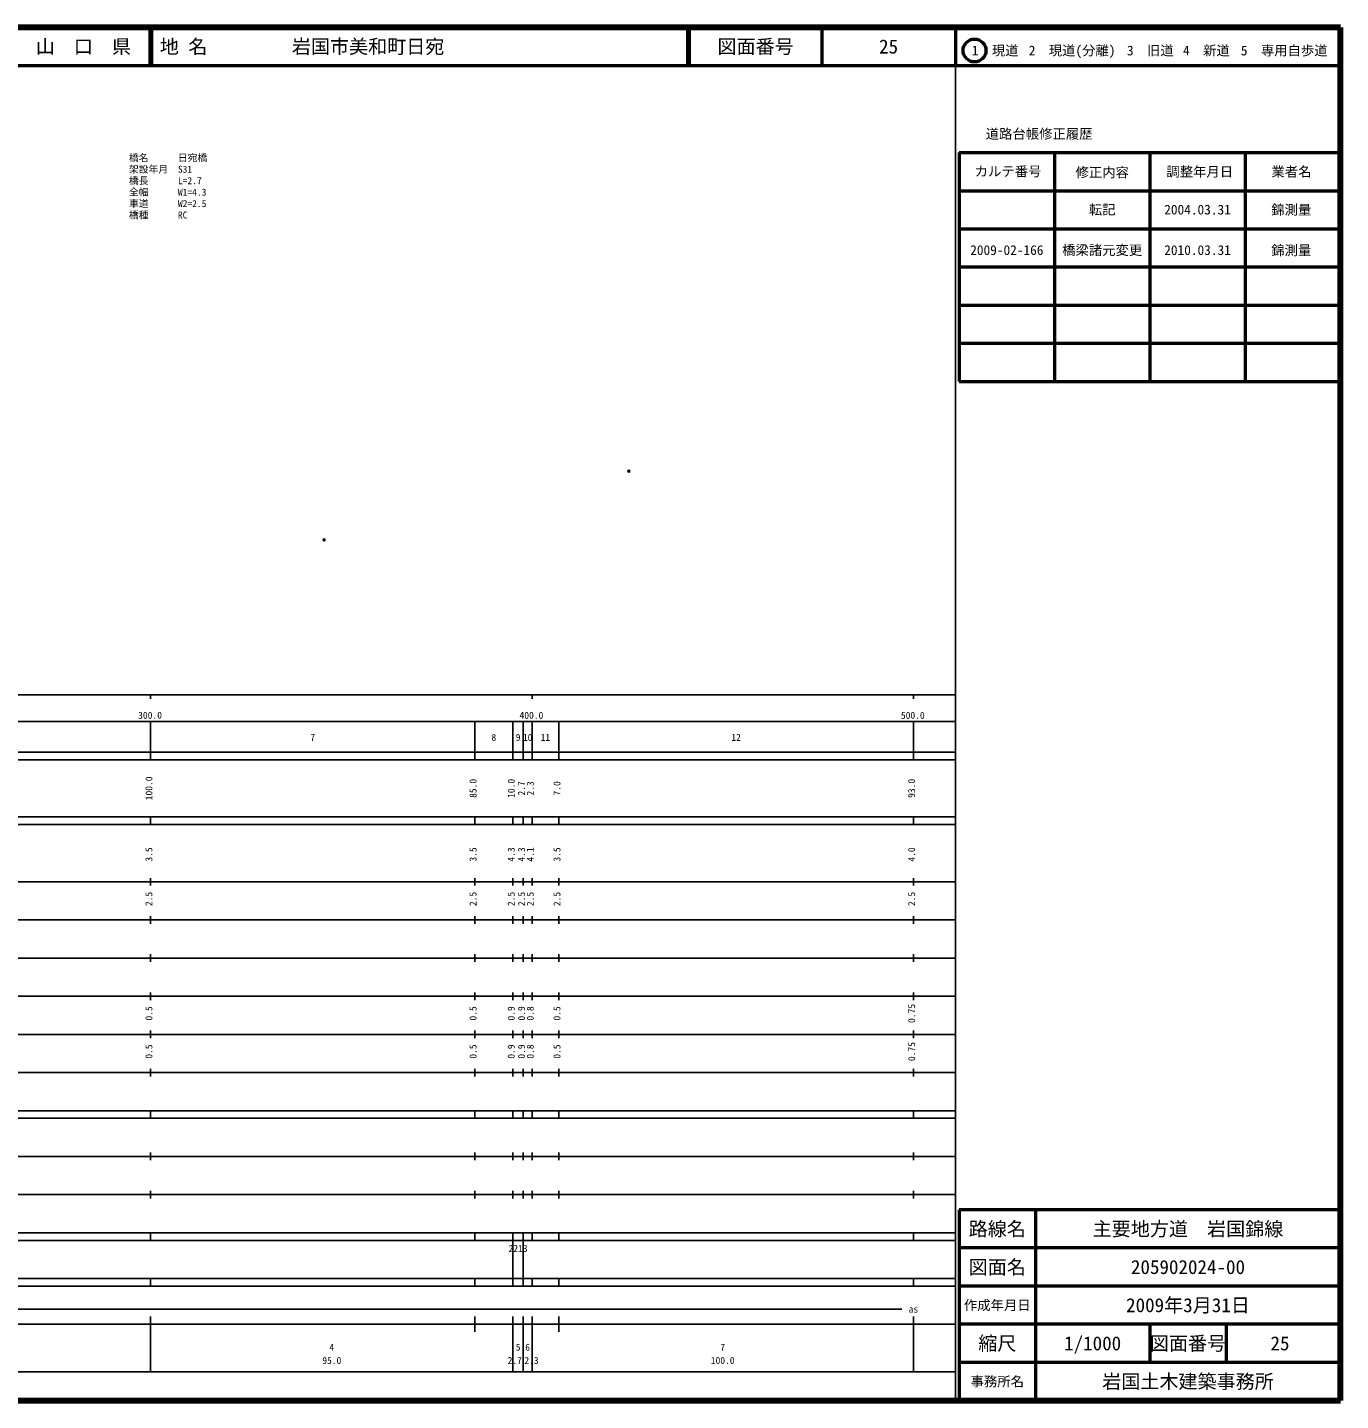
# Model space of a CAD drawing. Units: millimetres on the paper, with parts at other scales. Extents: x 40 to 680, y 20 to 380.
# Drawn here: x 335.7 to 680, y 20 to 380 of the extents above; entities that cross this region are included whole.
import ezdxf
from ezdxf.enums import TextEntityAlignment as Align

# ---------------------------------------------------------------- set-up
doc = ezdxf.new("R2010")
doc.units = ezdxf.units.MM
doc.header["$PDMODE"] = 32
doc.header["$PDSIZE"] = 0.5
for name, color, linetype in [('M-OTRS', 6, 'Continuous'), ('M-STR-HTXT', 7, 'Continuous'), ('M-TTL-TXT', 7, 'Continuous')]:
    doc.layers.add(name, color=color, linetype=linetype)
for name, color, linetype, lineweight in [('M-TTL', 2, 'Continuous', 140), ('M-TTL-BAND', 7, 'Continuous', 25), ('M-TTL-FRAM', 2, 'Continuous', 50), ('M-TTL-LINE', 7, 'Continuous', 50)]:
    doc.layers.add(name, color=color, linetype=linetype, lineweight=lineweight)
doc.styles.add('ＭＳ ゴシック', font='')
doc.styles.get('ＭＳ ゴシック').set_extended_font_data('MS Gothic')

msp = doc.modelspace()

# ---------------------------------------------------------------- linework, layer by layer
at = {"layer": 'M-OTRS'}
for p in [(493.405, 263.644), (413.473, 245.649)]:
    msp.add_point(p, dxfattribs=at)
at = {"layer": 'M-TTL'}
for p, q in [((680, 380), (40, 380)), ((680, 20), (680, 380)), ((40, 20), (680, 20))]:
    msp.add_line(p, q, dxfattribs=at)
at = {"layer": 'M-TTL-BAND'}
for p, q in [((579, 20), (579, 370)), ((40, 205), (579, 205)), ((368, 205), (368, 204)), ((468, 205), (468, 204)), ((568, 205), (568, 204)), ((68, 198), (579, 198)), ((368, 188), (368, 198)), ((453, 188), (453, 198)), ((463, 188), (463, 198)), ((465.7, 188), (465.7, 198)), ((468, 188), (468, 198)), ((475, 188), (475, 198)), ((568, 188), (568, 198)), ((40, 190), (579, 190)), ((40, 188), (579, 188)), ((40, 173), (579, 173)), ((368, 171), (368, 173)), ((453, 171), (453, 173)), ((463, 171), (463, 173)), ((465.7, 171), (465.7, 173)), ((468, 171), (468, 173)), ((475, 171), (475, 173)), ((568, 171), (568, 173)), ((40, 171), (579, 171)), ((40, 156), (579, 156)), ((368, 155), (368, 157)), ((453, 155), (453, 157)), ((463, 155), (463, 157)), ((465.7, 155), (465.7, 157)), ((468, 155), (468, 157)), ((475, 155), (475, 157)), ((568, 155), (568, 157)), ((46, 146), (579, 146)), ((368, 145), (368, 147)), ((453, 145), (453, 147)), ((463, 145), (463, 147)), ((465.7, 145), (465.7, 147)), ((468, 145), (468, 147)), ((475, 145), (475, 147)), ((568, 145), (568, 147)), ((368, 135), (368, 137)), ((453, 135), (453, 137)), ((463, 135), (463, 137)), ((465.7, 135), (465.7, 137)), ((468, 135), (468, 137)), ((475, 135), (475, 137)), ((568, 135), (568, 137)), ((52, 136), (579, 136)), ((46, 126), (579, 126)), ((368, 125), (368, 127)), ((453, 125), (453, 127)), ((463, 125), (463, 127)), ((465.7, 125), (465.7, 127)), ((468, 125), (468, 127)), ((475, 125), (475, 127)), ((568, 125), (568, 127)), ((52, 116), (579, 116)), ((368, 115), (368, 117)), ((453, 115), (453, 117)), ((463, 115), (463, 117)), ((465.7, 115), (465.7, 117)), ((468, 115), (468, 117)), ((475, 115), (475, 117)), ((568, 115), (568, 117)), ((46, 106), (579, 106)), ((368, 105), (368, 107)), ((453, 105), (453, 107)), ((463, 105), (463, 107)), ((465.7, 105), (465.7, 107)), ((468, 105), (468, 107)), ((475, 105), (475, 107)), ((568, 105), (568, 107)), ((40, 96), (579, 96)), ((40, 94), (579, 94)), ((368, 94), (368, 96)), ((453, 94), (453, 96)), ((463, 94), (463, 96)), ((465.7, 94), (465.7, 96)), ((468, 94), (468, 96)), ((475, 94), (475, 96)), ((568, 94), (568, 96)), ((49, 84), (579, 84)), ((368, 83), (368, 85)), ((453, 83), (453, 85)), ((463, 83), (463, 85)), ((465.7, 83), (465.7, 85)), ((468, 83), (468, 85)), ((475, 83), (475, 85)), ((568, 83), (568, 85)), ((40, 74), (579, 74)), ((368, 73), (368, 75)), ((453, 73), (453, 75)), ((463, 73), (463, 75)), ((465.7, 73), (465.7, 75)), ((468, 73), (468, 75)), ((475, 73), (475, 75)), ((568, 73), (568, 75)), ((40, 64), (579, 64)), ((40, 62), (579, 62)), ((368, 62), (368, 64)), ((453, 62), (453, 64)), ((463, 62), (463, 64)), ((463, 52), (463, 62)), ((465.7, 62), (465.7, 64)), ((465.7, 52), (465.7, 62)), ((468, 62), (468, 64)), ((475, 62), (475, 64)), ((568, 62), (568, 64)), ((40, 52), (579, 52)), ((368, 50), (368, 52)), ((453, 50), (453, 52)), ((463, 50), (463, 52)), ((465.7, 50), (465.7, 52)), ((468, 50), (468, 52)), ((475, 50), (475, 52)), ((568, 50), (568, 52)), ((40, 50), (579, 50)), ((71, 44), (565, 44)), ((40, 40), (579, 40)), ((368, 27.5), (368, 42)), ((453, 38), (453, 42)), ((463, 27.5), (463, 42)), ((465.7, 27.5), (465.7, 42)), ((468, 27.5), (468, 42)), ((475, 38), (475, 42)), ((568, 27.5), (568, 42)), ((68, 27.5), (579, 27.5))]:
    msp.add_line(p, q, dxfattribs=at)
at = {"layer": 'M-TTL-FRAM'}
for p, q in [((580, 347.197), (580, 287.197)), ((580, 347.197), (680, 347.197)), ((580, 287.197), (680, 287.197)), ((680, 70), (580, 70)), ((580, 70), (580, 20))]:
    msp.add_line(p, q, dxfattribs=at)
at = {"layer": 'M-TTL-LINE'}
for p, q in [((367.75, 380), (367.75, 370)), ((368.25, 380), (368.25, 370)), ((508.747, 380), (508.747, 370)), ((509.247, 380), (509.247, 370)), ((543.997, 380), (543.997, 370)), ((579, 380), (579, 370)), ((40, 370), (680, 370)), ((605, 347.197), (605, 287.197)), ((630, 347.197), (630, 287.197)), ((655, 347.197), (655, 287.197)), ((580, 337.197), (680, 337.197)), ((580, 327.197), (680, 327.197)), ((580, 317.197), (680, 317.197)), ((580, 307.197), (680, 307.197)), ((580, 297.197), (680, 297.197)), ((600, 70), (600, 20)), ((680, 60), (580, 60)), ((680, 50), (580, 50)), ((680, 40), (580, 40)), ((630, 40), (630, 30)), ((650, 40), (650, 30)), ((680, 30), (580, 30))]:
    msp.add_line(p, q, dxfattribs=at)
msp.add_circle((584.031, 373.958), 3, dxfattribs=at)

# ---------------------------------------------------------------- texts
at = {"layer": 'M-STR-HTXT', "style": 'ＭＳ ゴシック'}
for s, p in [('橋名\u3000\u3000\u3000日宛橋', (362.314, 344.359)), ('架設年月\u3000S31', (362.314, 341.359)), ('橋長\u3000\u3000\u3000L=2.7', (362.314, 338.359)), ('全幅\u3000\u3000\u3000W1=4.3', (362.314, 335.359)), ('車道\u3000\u3000\u3000W2=2.5', (362.314, 332.359)), ('橋種\u3000\u3000\u3000RC', (362.314, 329.359))]:
    msp.add_text(s, height=1.833, dxfattribs=at).set_placement(p, align=Align.BOTTOM_LEFT)
at = {"layer": 'M-TTL-BAND', "style": 'ＭＳ ゴシック'}
for s, p in [('300.0', (367.844, 198.195)), ('400.0', (467.844, 198.195)), ('500.0', (567.844, 198.195)), ('7', (410.5, 192.405)), ('8', (458, 192.405)), ('9', (464.35, 192.405)), ('10', (466.85, 192.405)), ('11', (471.5, 192.405)), ('12', (521.5, 192.405)), ('as', (568, 42.5)), ('4', (415.5, 32.523)), ('5', (464.35, 32.523)), ('6', (466.85, 32.523)), ('7', (518, 32.523)), ('95.0', (415.5, 29.033)), ('2.7', (463.465, 29.033)), ('2.3', (467.862, 29.033)), ('100.0', (518, 29.033))]:
    msp.add_text(s, height=1.833, dxfattribs=at).set_placement(p, align=Align.BOTTOM_CENTER)
for s, p in [('100.0', (369, 180.5)), ('85.0', (454, 180.5)), ('10.0', (464, 180.5)), ('2.7', (466.7, 180.5)), ('2.3', (469, 180.5)), ('7.0', (476, 180.5)), ('93.0', (569, 180.5)), ('3.5', (369, 163.174)), ('3.5', (454, 163.174)), ('4.3', (464, 163.174)), ('4.3', (466.7, 163.174)), ('4.1', (469, 163.174)), ('3.5', (476, 163.174)), ('4.0', (569, 163.174)), ('2.5', (369, 151.5)), ('2.5', (454, 151.5)), ('2.5', (464, 151.5)), ('2.5', (466.7, 151.5)), ('2.5', (469, 151.5)), ('2.5', (476, 151.5)), ('2.5', (569, 151.5)), ('0.5', (369, 121.5)), ('0.5', (454, 121.5)), ('0.9', (464, 121.5)), ('0.9', (466.7, 121.5)), ('0.8', (469, 121.5)), ('0.5', (476, 121.5)), ('0.75', (569, 121.5)), ('0.5', (369, 111.5)), ('0.5', (454, 111.5)), ('0.9', (464, 111.5)), ('0.9', (466.7, 111.5)), ('0.8', (469, 111.5)), ('0.5', (476, 111.5)), ('0.75', (569, 111.5))]:
    msp.add_text(s, height=1.833, rotation=90, dxfattribs=at).set_placement(p, align=Align.BOTTOM_CENTER)
msp.add_text('2213', height=1.833, dxfattribs=at).set_placement((461.85, 58.405), align=Align.BOTTOM_LEFT)
at = {"layer": 'M-TTL-TXT', "style": 'ＭＳ ゴシック'}
for s, height, p in [('山\u3000口\u3000県', 3.666, (350.375, 375)), ('図面番号', 3.666, (526.622, 375)), ('25', 3.666, (561.497, 375)), ('1\u3000現道', 2.566, (589.448, 373.958)), ('2\u3000現道(分離)', 2.566, (609.619, 373.958)), ('3\u3000旧道', 2.566, (630.121, 373.958)), ('4\u3000新道', 2.566, (644.824, 373.958)), ('5\u3000専用自歩道', 2.566, (665.228, 373.958)), ('道路台帳修正履歴', 2.566, (600.968, 352.113)), ('カルテ番号', 2.566, (592.839, 342.277)), ('修正内容', 2.566, (617.509, 342.023)), ('調整年月日', 2.566, (643.089, 342.197)), ('業者名', 2.566, (667.134, 342.197)), ('転記', 2.566, (617.5, 332.245)), ('2004.03.31', 2.566, (642.5, 332.245)), ('錦測量', 2.566, (667.077, 332.189)), ('2009-02-166', 2.566, (592.498, 321.624)), ('橋梁諸元変更', 2.566, (617.5, 321.624)), ('2010.03.31', 2.566, (642.5, 321.624)), ('錦測量', 2.566, (667.077, 321.567)), ('路線名', 3.666, (590, 65)), ('路線名', 3.666, (590, 65)), ('主要地方道\u3000岩国錦線', 3.666, (640, 65)), ('図面名', 3.666, (590, 55)), ('図面名', 3.666, (590, 55)), ('205902024-00', 3.666, (640, 55)), ('2009年3月31日', 3.666, (640, 45)), ('作成年月日', 2.566, (590, 45)), ('作成年月日', 2.566, (590, 45)), ('縮尺', 3.666, (590, 35)), ('縮尺', 3.666, (590, 35)), ('1/1000', 3.666, (615, 35)), ('図面番号', 3.666, (640, 35)), ('図面番号', 3.666, (640, 35)), ('25', 3.666, (664.125, 35)), ('事務所名', 2.566, (590, 25)), ('事務所名', 2.566, (590, 25)), ('岩国土木建築事務所', 3.666, (640, 25))]:
    msp.add_text(s, height=height, dxfattribs=at).set_placement(p, align=Align.MIDDLE_CENTER)
for s, p in [('地 名', (370.38, 375)), ('岩国市美和町日宛', (405.024, 375))]:
    msp.add_text(s, height=3.666, dxfattribs=at).set_placement(p, align=Align.MIDDLE_LEFT)

doc.saveas('drawing.dxf')
